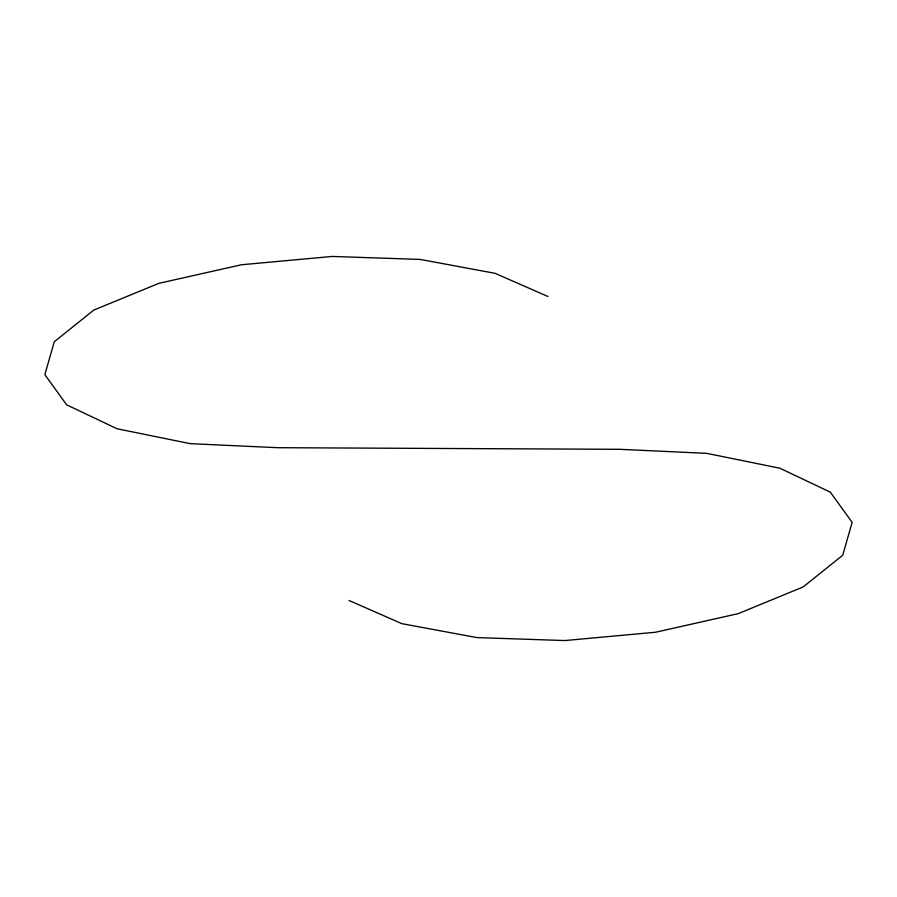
<?xml version="1.0" encoding="UTF-8"?>
<svg xmlns="http://www.w3.org/2000/svg" width="897" height="897" viewBox="0 0 897 897"><rect width="100%" height="100%" fill="white"/><g stroke="black" fill="none" stroke-linecap="round" stroke-linejoin="round"><path stroke-width="1.35" d="M547.977 296.526L495.088 273.327L420.222 259.424L332.226 256.441L241.506 264.75L158.78 283.362L93.804 310.082L54.28 341.746L44.85 374.621L66.647 404.816L117.081 428.766L190.209 443.645L277.386 447.693L619.614 449.307L706.791 453.355L779.919 468.234L830.353 492.184L852.15 522.379L842.72 555.254L803.196 586.918L738.22 613.638L655.494 632.25L564.774 640.559L476.778 637.576L401.912 623.673L349.023 600.474"/></g></svg>
